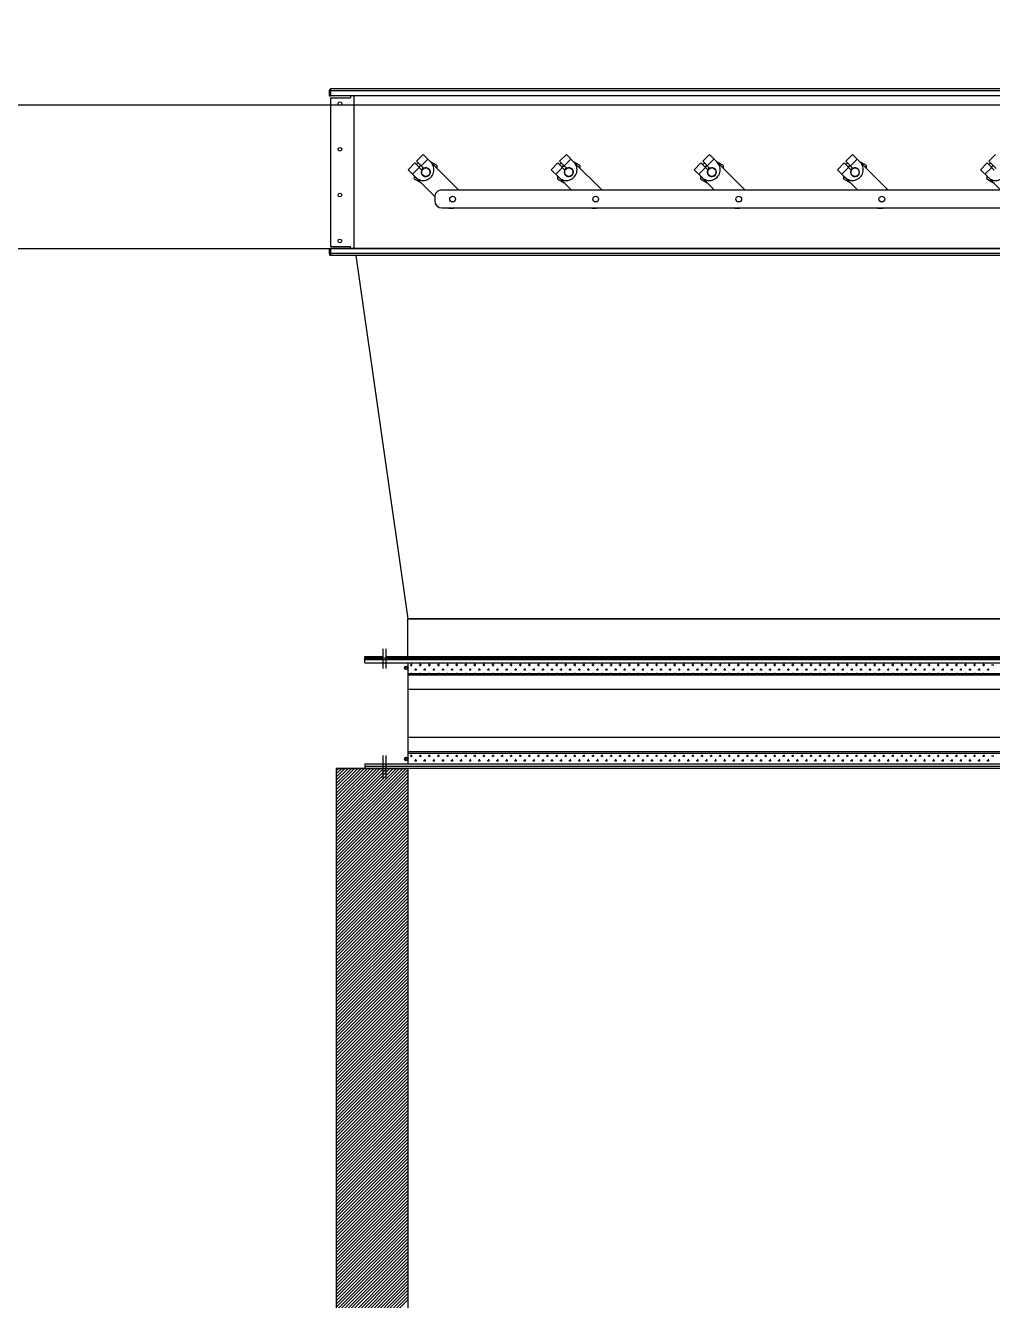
# Model space of a CAD drawing. Header units: millimetres. Extents: x -379292 to 1221486, y 92049 to 447512.
# Drawn here: x 125695 to 127046, y 212449 to 214230 of the extents above; entities that cross this region are included whole.
import ezdxf

# ---------------------------------------------------------------- set-up
doc = ezdxf.new("R2010")
doc.units = ezdxf.units.MM
doc.layers.add('05_WALL', color=3, linetype='Continuous')
doc.layers.add('_Systemair', color=3, linetype='Continuous', lineweight=30)
doc.layers.add('_Systemair Ventilation Equipments', color=7, linetype='Continuous', lineweight=30)

# ---------------------------------------------------------------- blocks, each defined once
blk = doc.blocks.new('GFL 1250')
at = {"layer": '_Systemair Ventilation Equipments', "color": 8}
for p, q in [((12063.17, 3614.68), (12063.17, 3745.78)), ((12063.42, 3614.68), (12063.42, 3745.78)), ((12057.92, 3617.73), (12057.92, 3742.73)), ((12063.22, 3617.73), (12057.92, 3617.73)), ((12063.42, 3614.68), (12063.17, 3614.68)), ((12063.17, 3611.73), (12063.17, 3614.23)), ((12063.42, 3614.23), (12063.17, 3614.23)), ((12063.42, 3611.73), (12063.42, 3614.23)), ((12063.42, 3611.73), (12063.17, 3611.73)), ((12063.42, 3611.73), (12063.17, 3611.73))]:
    blk.add_line(p, q, dxfattribs=at)
blk = doc.blocks.new('RSA 1250')
at = {"layer": '_Systemair Ventilation Equipments', "color": 8}
for p, q in [((12103.56, 3752.73), (12103.56, 3607.73)), ((12103.56, 3607.73), (12103.56, 3617.73)), ((12103.56, 3617.73), (12228.56, 3617.73)), ((12113.29, 3607.73), (12103.56, 3617.47)), ((12112.84, 3607.73), (12103.56, 3617.02)), ((12112.39, 3607.73), (12103.56, 3616.57)), ((12113.74, 3607.73), (12103.74, 3617.73)), ((12114.19, 3607.73), (12104.19, 3617.73)), ((12114.64, 3607.73), (12104.64, 3617.73)), ((12115.09, 3607.73), (12105.09, 3617.73)), ((12115.54, 3607.73), (12105.54, 3617.73)), ((12115.99, 3607.73), (12105.99, 3617.73)), ((12116.43, 3607.73), (12106.43, 3617.73)), ((12116.88, 3607.73), (12106.88, 3617.73)), ((12117.33, 3607.73), (12107.33, 3617.73)), ((12117.78, 3607.73), (12107.78, 3617.73)), ((12118.23, 3607.73), (12108.23, 3617.73)), ((12118.68, 3607.73), (12108.68, 3617.73)), ((12119.13, 3607.73), (12109.13, 3617.73)), ((12119.58, 3607.73), (12109.58, 3617.73)), ((12120.03, 3607.73), (12110.03, 3617.73)), ((12120.48, 3607.73), (12110.48, 3617.73)), ((12120.92, 3607.73), (12110.92, 3617.73)), ((12121.37, 3607.73), (12111.37, 3617.73)), ((12121.82, 3607.73), (12111.82, 3617.73)), ((12122.27, 3607.73), (12112.27, 3617.73)), ((12122.72, 3607.73), (12112.72, 3617.73)), ((12123.17, 3607.73), (12113.17, 3617.73)), ((12123.62, 3607.73), (12113.62, 3617.73)), ((12124.07, 3607.73), (12114.07, 3617.73)), ((12124.52, 3607.73), (12114.52, 3617.73)), ((12124.97, 3607.73), (12114.97, 3617.73)), ((12125.41, 3607.73), (12115.41, 3617.73)), ((12125.86, 3607.73), (12115.86, 3617.73)), ((12126.31, 3607.73), (12116.31, 3617.73)), ((12126.76, 3607.73), (12116.76, 3617.73)), ((12127.21, 3607.73), (12117.21, 3617.73)), ((12127.66, 3607.73), (12117.66, 3617.73)), ((12128.11, 3607.73), (12118.11, 3617.73)), ((12128.56, 3607.73), (12118.56, 3617.73)), ((12129.01, 3607.73), (12119.01, 3617.73)), ((12129.46, 3607.73), (12119.46, 3617.73)), ((12129.9, 3607.73), (12119.9, 3617.73)), ((12130.35, 3607.73), (12120.35, 3617.73)), ((12130.8, 3607.73), (12120.8, 3617.73)), ((12131.25, 3607.73), (12121.25, 3617.73)), ((12131.7, 3607.73), (12121.7, 3617.73)), ((12132.15, 3607.73), (12122.15, 3617.73)), ((12132.6, 3607.73), (12122.6, 3617.73)), ((12133.05, 3607.73), (12123.05, 3617.73)), ((12133.5, 3607.73), (12123.5, 3617.73)), ((12133.95, 3607.73), (12123.95, 3617.73)), ((12134.39, 3607.73), (12124.39, 3617.73)), ((12134.84, 3607.73), (12124.84, 3617.73)), ((12135.29, 3607.73), (12125.29, 3617.73)), ((12135.74, 3607.73), (12125.74, 3617.73)), ((12136.19, 3607.73), (12126.19, 3617.73)), ((12136.64, 3607.73), (12126.64, 3617.73)), ((12137.09, 3607.73), (12127.09, 3617.73)), ((12137.54, 3607.73), (12127.54, 3617.73)), ((12137.99, 3607.73), (12127.99, 3617.73)), ((12138.44, 3607.73), (12128.44, 3617.73)), ((12138.88, 3607.73), (12128.88, 3617.73)), ((12139.33, 3607.73), (12129.33, 3617.73)), ((12139.78, 3607.73), (12129.78, 3617.73)), ((12140.23, 3607.73), (12130.23, 3617.73)), ((12140.68, 3607.73), (12130.68, 3617.73)), ((12141.13, 3607.73), (12131.13, 3617.73)), ((12141.58, 3607.73), (12131.58, 3617.73)), ((12142.03, 3607.73), (12132.03, 3617.73)), ((12142.48, 3607.73), (12132.48, 3617.73)), ((12142.93, 3607.73), (12132.93, 3617.73)), ((12143.37, 3607.73), (12133.37, 3617.73)), ((12143.82, 3607.73), (12133.82, 3617.73)), ((12144.27, 3607.73), (12134.27, 3617.73)), ((12144.72, 3607.73), (12134.72, 3617.73)), ((12145.17, 3607.73), (12135.17, 3617.73)), ((12145.62, 3607.73), (12135.62, 3617.73)), ((12146.07, 3607.73), (12136.07, 3617.73)), ((12146.52, 3607.73), (12136.52, 3617.73)), ((12146.97, 3607.73), (12136.97, 3617.73)), ((12147.42, 3607.73), (12137.42, 3617.73)), ((12147.87, 3607.73), (12137.87, 3617.73)), ((12148.31, 3607.73), (12138.31, 3617.73)), ((12148.76, 3607.73), (12138.76, 3617.73)), ((12149.21, 3607.73), (12139.21, 3617.73)), ((12149.66, 3607.73), (12139.66, 3617.73)), ((12150.11, 3607.73), (12140.11, 3617.73)), ((12150.56, 3607.73), (12140.56, 3617.73)), ((12151.01, 3607.73), (12141.01, 3617.73)), ((12151.46, 3607.73), (12141.46, 3617.73)), ((12151.91, 3607.73), (12141.91, 3617.73)), ((12152.36, 3607.73), (12142.36, 3617.73)), ((12152.8, 3607.73), (12142.8, 3617.73)), ((12153.25, 3607.73), (12143.25, 3617.73)), ((12153.7, 3607.73), (12143.7, 3617.73)), ((12154.15, 3607.73), (12144.15, 3617.73)), ((12154.6, 3607.73), (12144.6, 3617.73)), ((12155.05, 3607.73), (12145.05, 3617.73)), ((12155.5, 3607.73), (12145.5, 3617.73)), ((12155.95, 3607.73), (12145.95, 3617.73)), ((12156.4, 3607.73), (12146.4, 3617.73)), ((12156.85, 3607.73), (12146.85, 3617.73)), ((12157.29, 3607.73), (12147.29, 3617.73)), ((12157.74, 3607.73), (12147.74, 3617.73)), ((12158.19, 3607.73), (12148.19, 3617.73)), ((12158.64, 3607.73), (12148.64, 3617.73)), ((12159.09, 3607.73), (12149.09, 3617.73)), ((12159.54, 3607.73), (12149.54, 3617.73)), ((12159.99, 3607.73), (12149.99, 3617.73)), ((12160.44, 3607.73), (12150.44, 3617.73)), ((12160.89, 3607.73), (12150.89, 3617.73)), ((12161.34, 3607.73), (12151.34, 3617.73)), ((12161.78, 3607.73), (12151.78, 3617.73)), ((12162.23, 3607.73), (12152.23, 3617.73)), ((12162.68, 3607.73), (12152.68, 3617.73)), ((12163.13, 3607.73), (12153.13, 3617.73)), ((12163.58, 3607.73), (12153.58, 3617.73)), ((12164.03, 3607.73), (12154.03, 3617.73)), ((12164.48, 3607.73), (12154.48, 3617.73)), ((12164.93, 3607.73), (12154.93, 3617.73)), ((12165.38, 3607.73), (12155.38, 3617.73)), ((12165.83, 3607.73), (12155.83, 3617.73)), ((12166.27, 3607.73), (12156.27, 3617.73)), ((12166.72, 3607.73), (12156.72, 3617.73)), ((12167.17, 3607.73), (12157.17, 3617.73)), ((12167.62, 3607.73), (12157.62, 3617.73)), ((12168.07, 3607.73), (12158.07, 3617.73)), ((12168.52, 3607.73), (12158.52, 3617.73)), ((12168.97, 3607.73), (12158.97, 3617.73)), ((12169.42, 3607.73), (12159.42, 3617.73)), ((12169.87, 3607.73), (12159.87, 3617.73)), ((12170.32, 3607.73), (12160.32, 3617.73)), ((12170.76, 3607.73), (12160.76, 3617.73)), ((12171.21, 3607.73), (12161.21, 3617.73)), ((12171.66, 3607.73), (12161.66, 3617.73)), ((12172.11, 3607.73), (12162.11, 3617.73)), ((12172.56, 3607.73), (12162.56, 3617.73)), ((12173.01, 3607.73), (12163.01, 3617.73)), ((12173.46, 3607.73), (12163.46, 3617.73)), ((12173.91, 3607.73), (12163.91, 3617.73)), ((12174.36, 3607.73), (12164.36, 3617.73)), ((12174.81, 3607.73), (12164.81, 3617.73)), ((12175.25, 3607.73), (12165.25, 3617.73)), ((12175.7, 3607.73), (12165.7, 3617.73)), ((12176.15, 3607.73), (12166.15, 3617.73)), ((12176.6, 3607.73), (12166.6, 3617.73)), ((12177.05, 3607.73), (12167.05, 3617.73)), ((12177.5, 3607.73), (12167.5, 3617.73)), ((12177.95, 3607.73), (12167.95, 3617.73)), ((12178.4, 3607.73), (12168.4, 3617.73)), ((12178.85, 3607.73), (12168.85, 3617.73)), ((12179.3, 3607.73), (12169.3, 3617.73)), ((12179.74, 3607.73), (12169.74, 3617.73)), ((12180.19, 3607.73), (12170.19, 3617.73)), ((12180.64, 3607.73), (12170.64, 3617.73)), ((12181.09, 3607.73), (12171.09, 3617.73)), ((12181.54, 3607.73), (12171.54, 3617.73)), ((12181.99, 3607.73), (12171.99, 3617.73)), ((12182.44, 3607.73), (12172.44, 3617.73)), ((12182.89, 3607.73), (12172.89, 3617.73)), ((12183.34, 3607.73), (12173.34, 3617.73)), ((12183.79, 3607.73), (12173.79, 3617.73)), ((12184.24, 3607.73), (12174.24, 3617.73)), ((12184.68, 3607.73), (12174.68, 3617.73)), ((12185.13, 3607.73), (12175.13, 3617.73)), ((12185.58, 3607.73), (12175.58, 3617.73)), ((12186.03, 3607.73), (12176.03, 3617.73)), ((12186.48, 3607.73), (12176.48, 3617.73)), ((12186.93, 3607.73), (12176.93, 3617.73)), ((12187.38, 3607.73), (12177.38, 3617.73)), ((12187.83, 3607.73), (12177.83, 3617.73)), ((12111.94, 3607.73), (12103.56, 3616.12)), ((12111.5, 3607.73), (12103.56, 3615.67)), ((12111.05, 3607.73), (12103.56, 3615.22)), ((12110.6, 3607.73), (12103.56, 3614.77)), ((12110.15, 3607.73), (12103.56, 3614.32)), ((12109.7, 3607.73), (12103.56, 3613.87)), ((12109.25, 3607.73), (12103.56, 3613.42)), ((12108.8, 3607.73), (12103.56, 3612.98)), ((12108.35, 3607.73), (12103.56, 3612.53)), ((12107.9, 3607.73), (12103.56, 3612.08)), ((12107.45, 3607.73), (12103.56, 3611.63)), ((12107, 3607.73), (12103.56, 3611.18)), ((12106.56, 3607.73), (12103.56, 3610.73)), ((12106.11, 3607.73), (12103.56, 3610.28)), ((12105.66, 3607.73), (12103.56, 3609.83)), ((12105.21, 3607.73), (12103.56, 3609.38)), ((12104.76, 3607.73), (12103.56, 3608.93)), ((12104.31, 3607.73), (12103.56, 3608.49)), ((12103.86, 3607.73), (12103.56, 3608.04)), ((12103.56, 3607.73), (12228.56, 3607.73))]:
    blk.add_line(p, q, dxfattribs=at)
blk = doc.blocks.new('EVH 1250')
at = {"layer": '_Systemair Ventilation Equipments', "color": 8}
for p, q in [((12307.23, 3748.71), (12307.23, 3611.71)), ((12307.48, 3748.71), (12307.48, 3611.71)), ((12307.88, 3611.71), (12307.88, 3748.71)), ((12321.98, 3611.71), (12321.98, 3748.71)), ((12322.38, 3748.71), (12322.38, 3611.71)), ((12322.63, 3748.71), (12322.63, 3611.71)), ((12309.35, 3617.75), (12309.35, 3742.75)), ((12309.55, 3617.75), (12309.55, 3742.75)), ((12311.55, 3617.75), (12311.55, 3742.75)), ((12318.28, 3617.75), (12318.28, 3742.75)), ((12320.28, 3617.75), (12320.28, 3742.75)), ((12320.48, 3617.75), (12320.48, 3742.75)), ((12308.01, 3698.2), (12308.33, 3698.2)), ((12308.17, 3699.31), (12308.17, 3699.63)), ((12308.17, 3698.04), (12308.17, 3698.36)), ((12308.65, 3698.83), (12308.96, 3698.83)), ((12308.81, 3698.67), (12308.81, 3698.99)), ((12309.28, 3698.2), (12309.31, 3698.2)), ((12320.71, 3698.2), (12321.03, 3698.2)), ((12320.87, 3699.31), (12320.87, 3699.63)), ((12320.87, 3698.04), (12320.87, 3698.36)), ((12321.35, 3698.83), (12321.66, 3698.83)), ((12321.51, 3698.67), (12321.51, 3698.99)), ((12321.98, 3698.2), (12321.99, 3698.2)), ((12308.01, 3696.93), (12308.33, 3696.93)), ((12308.17, 3696.77), (12308.17, 3697.09)), ((12308.65, 3697.56), (12308.96, 3697.56)), ((12308.81, 3697.4), (12308.81, 3697.72)), ((12308.81, 3696.13), (12308.81, 3696.45)), ((12309.28, 3696.93), (12309.31, 3696.93)), ((12320.71, 3696.93), (12321.03, 3696.93)), ((12320.87, 3696.77), (12320.87, 3697.09)), ((12321.35, 3697.56), (12321.66, 3697.56)), ((12321.51, 3697.4), (12321.51, 3697.72)), ((12321.51, 3696.13), (12321.51, 3696.45)), ((12321.98, 3696.93), (12321.99, 3696.93)), ((12308.01, 3695.66), (12308.33, 3695.66)), ((12308.17, 3695.5), (12308.17, 3695.82)), ((12308.65, 3696.29), (12308.96, 3696.29)), ((12308.65, 3695.02), (12308.96, 3695.02)), ((12308.81, 3694.86), (12308.81, 3695.18)), ((12309.28, 3695.66), (12309.31, 3695.66)), ((12320.71, 3695.66), (12321.03, 3695.66)), ((12320.87, 3695.5), (12320.87, 3695.82)), ((12321.35, 3696.29), (12321.66, 3696.29)), ((12321.35, 3695.02), (12321.66, 3695.02)), ((12321.51, 3694.86), (12321.51, 3695.18)), ((12321.98, 3695.66), (12322, 3695.66)), ((12308.01, 3694.39), (12308.33, 3694.39)), ((12308.01, 3693.12), (12308.33, 3693.12)), ((12308.17, 3694.23), (12308.17, 3694.55)), ((12308.17, 3692.96), (12308.17, 3693.28)), ((12308.65, 3693.75), (12308.96, 3693.75)), ((12308.81, 3693.59), (12308.81, 3693.91)), ((12309.28, 3694.39), (12309.31, 3694.39)), ((12309.28, 3693.12), (12309.31, 3693.12)), ((12320.71, 3694.39), (12321.03, 3694.39)), ((12320.71, 3693.12), (12321.03, 3693.12)), ((12320.87, 3694.23), (12320.87, 3694.55)), ((12320.87, 3692.96), (12320.87, 3693.28)), ((12321.35, 3693.75), (12321.66, 3693.75)), ((12321.51, 3693.59), (12321.51, 3693.91)), ((12321.98, 3694.39), (12322, 3694.39)), ((12321.98, 3693.12), (12322, 3693.12)), ((12308.01, 3691.85), (12308.33, 3691.85)), ((12308.17, 3691.69), (12308.17, 3692.01)), ((12308.65, 3692.48), (12308.96, 3692.48)), ((12308.65, 3691.21), (12308.96, 3691.21)), ((12308.81, 3692.32), (12308.81, 3692.64)), ((12308.81, 3691.05), (12308.81, 3691.37)), ((12309.28, 3691.85), (12309.31, 3691.85)), ((12320.71, 3691.85), (12321.03, 3691.85)), ((12320.87, 3691.69), (12320.87, 3692.01)), ((12321.35, 3692.48), (12321.66, 3692.48)), ((12321.35, 3691.21), (12321.66, 3691.21)), ((12321.51, 3692.32), (12321.51, 3692.64)), ((12321.51, 3691.05), (12321.51, 3691.37)), ((12321.98, 3691.85), (12322, 3691.85)), ((12308.01, 3690.58), (12308.33, 3690.58)), ((12308.01, 3689.31), (12308.33, 3689.31)), ((12308.17, 3690.42), (12308.17, 3690.74)), ((12308.17, 3689.15), (12308.17, 3689.47)), ((12308.65, 3689.94), (12308.96, 3689.94)), ((12308.81, 3689.78), (12308.81, 3690.1)), ((12309.28, 3690.58), (12309.31, 3690.58)), ((12309.28, 3689.31), (12309.31, 3689.31)), ((12320.71, 3690.58), (12321.03, 3690.58)), ((12320.71, 3689.31), (12321.03, 3689.31)), ((12320.87, 3690.42), (12320.87, 3690.74)), ((12320.87, 3689.15), (12320.87, 3689.47)), ((12321.35, 3689.94), (12321.66, 3689.94)), ((12321.51, 3689.78), (12321.51, 3690.1)), ((12321.98, 3690.58), (12322, 3690.58)), ((12321.98, 3689.31), (12322, 3689.31)), ((12308.01, 3688.04), (12308.33, 3688.04)), ((12308.17, 3687.88), (12308.17, 3688.2)), ((12308.65, 3688.67), (12308.96, 3688.67)), ((12308.81, 3688.51), (12308.81, 3688.83)), ((12308.81, 3687.24), (12308.81, 3687.56)), ((12309.28, 3688.04), (12309.31, 3688.04)), ((12320.71, 3688.04), (12321.03, 3688.04)), ((12320.87, 3687.88), (12320.87, 3688.2)), ((12321.35, 3688.67), (12321.66, 3688.67)), ((12321.51, 3688.51), (12321.51, 3688.83)), ((12321.51, 3687.24), (12321.51, 3687.56)), ((12321.98, 3688.04), (12322, 3688.04)), ((12308.01, 3686.77), (12308.33, 3686.77)), ((12308.17, 3686.61), (12308.17, 3686.93)), ((12308.17, 3685.34), (12308.17, 3685.66)), ((12308.65, 3687.4), (12308.96, 3687.4)), ((12308.65, 3686.13), (12308.96, 3686.13)), ((12308.81, 3685.97), (12308.81, 3686.29)), ((12309.28, 3686.77), (12309.31, 3686.77)), ((12320.71, 3686.77), (12321.03, 3686.77)), ((12320.87, 3686.61), (12320.87, 3686.93)), ((12320.87, 3685.34), (12320.87, 3685.66)), ((12321.35, 3687.4), (12321.66, 3687.4)), ((12321.35, 3686.13), (12321.66, 3686.13)), ((12321.51, 3685.97), (12321.51, 3686.29)), ((12321.98, 3686.77), (12322, 3686.77)), ((12308.01, 3685.5), (12308.33, 3685.5)), ((12308.01, 3684.23), (12308.33, 3684.23)), ((12308.17, 3684.07), (12308.17, 3684.39)), ((12308.65, 3684.86), (12308.96, 3684.86)), ((12308.81, 3684.7), (12308.81, 3685.02)), ((12309.28, 3685.5), (12309.3, 3685.5)), ((12309.28, 3684.23), (12309.3, 3684.23)), ((12320.71, 3685.5), (12321.03, 3685.5)), ((12320.71, 3684.23), (12321.03, 3684.23)), ((12320.87, 3684.07), (12320.87, 3684.39)), ((12321.35, 3684.86), (12321.66, 3684.86)), ((12321.51, 3684.7), (12321.51, 3685.02)), ((12321.98, 3685.5), (12322, 3685.5)), ((12321.98, 3684.23), (12322, 3684.23)), ((12308.01, 3682.96), (12308.33, 3682.96)), ((12308.17, 3682.8), (12308.17, 3683.12)), ((12308.65, 3683.59), (12308.96, 3683.59)), ((12308.65, 3682.32), (12308.96, 3682.32)), ((12308.81, 3683.43), (12308.81, 3683.75)), ((12308.81, 3682.16), (12308.81, 3682.48)), ((12309.28, 3682.96), (12309.3, 3682.96)), ((12320.71, 3682.96), (12321.03, 3682.96)), ((12320.87, 3682.8), (12320.87, 3683.12)), ((12321.35, 3683.59), (12321.66, 3683.59)), ((12321.35, 3682.32), (12321.66, 3682.32)), ((12321.51, 3683.43), (12321.51, 3683.75)), ((12321.51, 3682.16), (12321.51, 3682.48)), ((12321.98, 3682.96), (12322, 3682.96)), ((12308.01, 3681.69), (12308.33, 3681.69)), ((12308.01, 3680.42), (12308.33, 3680.42)), ((12308.17, 3681.53), (12308.17, 3681.85)), ((12308.17, 3680.26), (12308.17, 3680.58)), ((12308.65, 3681.05), (12308.96, 3681.05)), ((12308.81, 3680.89), (12308.81, 3681.21)), ((12309.28, 3681.69), (12309.3, 3681.69)), ((12309.28, 3680.42), (12309.3, 3680.42)), ((12320.71, 3681.69), (12321.03, 3681.69)), ((12320.71, 3680.42), (12321.03, 3680.42)), ((12320.87, 3681.53), (12320.87, 3681.85)), ((12320.87, 3680.26), (12320.87, 3680.58)), ((12321.35, 3681.05), (12321.66, 3681.05)), ((12321.51, 3680.89), (12321.51, 3681.21)), ((12321.98, 3681.69), (12322, 3681.69)), ((12321.98, 3680.42), (12322, 3680.42)), ((12308.01, 3679.15), (12308.33, 3679.15)), ((12308.17, 3678.99), (12308.17, 3679.31)), ((12308.65, 3679.78), (12308.96, 3679.78)), ((12308.81, 3679.62), (12308.81, 3679.94)), ((12308.81, 3678.35), (12308.81, 3678.67)), ((12309.28, 3679.15), (12309.3, 3679.15)), ((12320.71, 3679.15), (12321.03, 3679.15)), ((12320.87, 3678.99), (12320.87, 3679.31)), ((12321.35, 3679.78), (12321.66, 3679.78)), ((12321.51, 3679.62), (12321.51, 3679.94)), ((12321.51, 3678.35), (12321.51, 3678.67)), ((12321.98, 3679.15), (12322, 3679.15)), ((12308.01, 3677.88), (12308.33, 3677.88)), ((12308.17, 3677.72), (12308.17, 3678.04)), ((12308.17, 3676.45), (12308.17, 3676.77)), ((12308.65, 3678.51), (12308.96, 3678.51)), ((12308.65, 3677.24), (12308.96, 3677.24)), ((12308.81, 3677.08), (12308.81, 3677.4)), ((12309.28, 3677.88), (12309.3, 3677.88)), ((12320.71, 3677.88), (12321.03, 3677.88)), ((12320.87, 3677.72), (12320.87, 3678.04)), ((12320.87, 3676.45), (12320.87, 3676.77)), ((12321.35, 3678.51), (12321.66, 3678.51)), ((12321.35, 3677.24), (12321.66, 3677.24)), ((12321.51, 3677.08), (12321.51, 3677.4)), ((12321.98, 3677.88), (12322, 3677.88)), ((12308.01, 3676.61), (12308.33, 3676.61)), ((12308.01, 3675.34), (12308.33, 3675.34)), ((12308.17, 3675.18), (12308.17, 3675.5)), ((12308.65, 3675.97), (12308.96, 3675.97)), ((12308.81, 3675.81), (12308.81, 3676.13)), ((12309.28, 3676.61), (12309.3, 3676.61)), ((12309.28, 3675.34), (12309.3, 3675.34)), ((12320.71, 3676.61), (12321.03, 3676.61)), ((12320.71, 3675.34), (12321.03, 3675.34)), ((12320.87, 3675.18), (12320.87, 3675.5)), ((12321.35, 3675.97), (12321.66, 3675.97)), ((12321.51, 3675.81), (12321.51, 3676.13)), ((12321.98, 3676.61), (12322, 3676.61)), ((12321.98, 3675.34), (12322, 3675.34)), ((12308.01, 3674.07), (12308.33, 3674.07)), ((12308.17, 3673.91), (12308.17, 3674.23)), ((12308.65, 3674.7), (12308.96, 3674.7)), ((12308.65, 3673.43), (12308.96, 3673.43)), ((12308.81, 3674.54), (12308.81, 3674.86)), ((12308.81, 3673.27), (12308.81, 3673.59)), ((12309.28, 3674.07), (12309.31, 3674.07)), ((12320.71, 3674.07), (12321.03, 3674.07)), ((12320.87, 3673.91), (12320.87, 3674.23)), ((12321.35, 3674.7), (12321.66, 3674.7)), ((12321.35, 3673.43), (12321.66, 3673.43)), ((12321.51, 3674.54), (12321.51, 3674.86)), ((12321.51, 3673.27), (12321.51, 3673.59)), ((12321.98, 3674.07), (12322, 3674.07)), ((12308.01, 3672.8), (12308.33, 3672.8)), ((12308.01, 3671.53), (12308.33, 3671.53)), ((12308.17, 3672.64), (12308.17, 3672.96)), ((12308.17, 3671.37), (12308.17, 3671.69)), ((12308.65, 3672.16), (12308.96, 3672.16)), ((12308.81, 3672), (12308.81, 3672.32)), ((12309.28, 3672.8), (12309.31, 3672.8)), ((12309.28, 3671.53), (12309.31, 3671.53)), ((12320.71, 3672.8), (12321.03, 3672.8)), ((12320.71, 3671.53), (12321.03, 3671.53)), ((12320.87, 3672.64), (12320.87, 3672.96)), ((12320.87, 3671.37), (12320.87, 3671.69)), ((12321.35, 3672.16), (12321.66, 3672.16)), ((12321.51, 3672), (12321.51, 3672.32)), ((12321.98, 3672.8), (12322, 3672.8)), ((12321.98, 3671.53), (12322, 3671.53)), ((12308.01, 3670.26), (12308.33, 3670.26)), ((12308.17, 3670.1), (12308.17, 3670.42)), ((12308.65, 3670.89), (12308.96, 3670.89)), ((12308.65, 3669.62), (12308.96, 3669.62)), ((12308.81, 3670.73), (12308.81, 3671.05)), ((12308.81, 3669.46), (12308.81, 3669.78)), ((12309.28, 3670.26), (12309.31, 3670.26)), ((12320.71, 3670.26), (12321.03, 3670.26)), ((12320.87, 3670.1), (12320.87, 3670.42)), ((12321.35, 3670.89), (12321.66, 3670.89)), ((12321.35, 3669.62), (12321.66, 3669.62)), ((12321.51, 3670.73), (12321.51, 3671.05)), ((12321.51, 3669.46), (12321.51, 3669.78)), ((12321.98, 3670.26), (12322, 3670.26)), ((12308.01, 3668.99), (12308.33, 3668.99)), ((12308.17, 3668.83), (12308.17, 3669.15)), ((12308.17, 3667.56), (12308.17, 3667.88)), ((12308.65, 3668.35), (12308.96, 3668.35)), ((12308.81, 3668.19), (12308.81, 3668.51)), ((12309.28, 3668.99), (12309.31, 3668.99)), ((12320.71, 3668.99), (12321.03, 3668.99)), ((12320.87, 3668.83), (12320.87, 3669.15)), ((12320.87, 3667.56), (12320.87, 3667.88)), ((12321.35, 3668.35), (12321.66, 3668.35)), ((12321.51, 3668.19), (12321.51, 3668.51)), ((12321.98, 3668.99), (12322, 3668.99)), ((12308.01, 3667.72), (12308.33, 3667.72)), ((12308.01, 3666.45), (12308.33, 3666.45)), ((12308.17, 3666.29), (12308.17, 3666.61)), ((12308.65, 3667.08), (12308.96, 3667.08)), ((12308.81, 3666.92), (12308.81, 3667.24)), ((12309.28, 3667.72), (12309.31, 3667.72)), ((12309.28, 3666.45), (12309.31, 3666.45)), ((12320.71, 3667.72), (12321.03, 3667.72)), ((12320.71, 3666.45), (12321.03, 3666.45)), ((12320.87, 3666.29), (12320.87, 3666.61)), ((12321.35, 3667.08), (12321.66, 3667.08)), ((12321.51, 3666.92), (12321.51, 3667.24)), ((12321.98, 3667.72), (12322, 3667.72)), ((12321.98, 3666.45), (12322, 3666.45)), ((12308.01, 3665.18), (12308.33, 3665.18)), ((12308.17, 3665.02), (12308.17, 3665.34)), ((12308.65, 3665.81), (12308.96, 3665.81)), ((12308.65, 3664.54), (12308.96, 3664.54)), ((12308.81, 3665.65), (12308.81, 3665.97)), ((12308.81, 3664.38), (12308.81, 3664.7)), ((12309.28, 3665.18), (12309.31, 3665.18)), ((12320.71, 3665.18), (12321.03, 3665.18)), ((12320.87, 3665.02), (12320.87, 3665.34)), ((12321.35, 3665.81), (12321.66, 3665.81)), ((12321.35, 3664.54), (12321.66, 3664.54)), ((12321.51, 3665.65), (12321.51, 3665.97)), ((12321.51, 3664.38), (12321.51, 3664.7)), ((12321.98, 3665.18), (12322, 3665.18)), ((12308.01, 3663.91), (12308.33, 3663.91)), ((12308.01, 3662.64), (12308.33, 3662.64)), ((12308.17, 3663.75), (12308.17, 3664.07)), ((12308.17, 3662.48), (12308.17, 3662.8)), ((12308.65, 3663.27), (12308.96, 3663.27)), ((12308.81, 3663.11), (12308.81, 3663.43)), ((12309.28, 3663.91), (12309.31, 3663.91)), ((12309.28, 3662.64), (12309.31, 3662.64)), ((12320.71, 3663.91), (12321.03, 3663.91)), ((12320.71, 3662.64), (12321.03, 3662.64)), ((12320.87, 3663.75), (12320.87, 3664.07)), ((12320.87, 3662.48), (12320.87, 3662.8)), ((12321.35, 3663.27), (12321.66, 3663.27)), ((12321.51, 3663.11), (12321.51, 3663.43)), ((12321.98, 3663.91), (12321.99, 3663.91)), ((12321.98, 3662.64), (12321.99, 3662.64)), ((12308.01, 3661.37), (12308.33, 3661.37)), ((12308.17, 3661.21), (12308.17, 3661.53)), ((12308.65, 3662), (12308.96, 3662)), ((12308.65, 3660.73), (12308.96, 3660.73)), ((12308.81, 3661.84), (12308.81, 3662.16)), ((12308.81, 3660.57), (12308.81, 3660.89)), ((12309.28, 3661.37), (12309.32, 3661.37)), ((12320.71, 3661.37), (12321.03, 3661.37)), ((12320.87, 3661.21), (12320.87, 3661.53)), ((12321.35, 3662), (12321.66, 3662)), ((12321.35, 3660.73), (12321.66, 3660.73)), ((12321.51, 3661.84), (12321.51, 3662.16)), ((12321.51, 3660.57), (12321.51, 3660.89)), ((12321.98, 3661.37), (12321.99, 3661.37)), ((12308.01, 3660.1), (12308.33, 3660.1)), ((12308.17, 3659.94), (12308.17, 3660.26)), ((12308.17, 3658.67), (12308.17, 3658.99)), ((12308.65, 3659.46), (12308.96, 3659.46)), ((12308.81, 3659.3), (12308.81, 3659.62)), ((12309.28, 3660.1), (12309.32, 3660.1)), ((12320.71, 3660.1), (12321.03, 3660.1)), ((12320.87, 3659.94), (12320.87, 3660.26)), ((12320.87, 3658.67), (12320.87, 3658.99)), ((12321.35, 3659.46), (12321.66, 3659.46)), ((12321.51, 3659.3), (12321.51, 3659.62)), ((12321.98, 3660.1), (12321.99, 3660.1)), ((12308.01, 3658.83), (12308.33, 3658.83)), ((12308.01, 3657.56), (12308.33, 3657.56)), ((12308.17, 3657.4), (12308.17, 3657.72)), ((12308.65, 3658.19), (12308.96, 3658.19)), ((12308.81, 3658.03), (12308.81, 3658.35)), ((12309.28, 3658.83), (12309.32, 3658.83)), ((12309.28, 3657.56), (12309.32, 3657.56)), ((12320.71, 3658.83), (12321.03, 3658.83)), ((12320.71, 3657.56), (12321.03, 3657.56)), ((12320.87, 3657.4), (12320.87, 3657.72)), ((12321.35, 3658.19), (12321.66, 3658.19)), ((12321.51, 3658.03), (12321.51, 3658.35)), ((12321.98, 3658.83), (12321.99, 3658.83)), ((12321.98, 3657.56), (12321.99, 3657.56)), ((12308.01, 3656.29), (12308.33, 3656.29)), ((12308.17, 3656.13), (12308.17, 3656.45)), ((12308.65, 3656.92), (12308.96, 3656.92)), ((12308.65, 3655.65), (12308.96, 3655.65)), ((12308.81, 3656.76), (12308.81, 3657.08)), ((12308.81, 3655.49), (12308.81, 3655.81)), ((12309.28, 3656.29), (12309.32, 3656.29)), ((12320.71, 3656.29), (12321.03, 3656.29)), ((12320.87, 3656.13), (12320.87, 3656.45)), ((12321.35, 3656.92), (12321.66, 3656.92)), ((12321.35, 3655.65), (12321.66, 3655.65)), ((12321.51, 3656.76), (12321.51, 3657.08)), ((12321.51, 3655.49), (12321.51, 3655.81)), ((12321.98, 3656.29), (12321.99, 3656.29)), ((12308.01, 3655.02), (12308.33, 3655.02)), ((12308.01, 3653.75), (12308.33, 3653.75)), ((12308.17, 3654.86), (12308.17, 3655.18)), ((12308.17, 3653.59), (12308.17, 3653.91)), ((12308.65, 3654.38), (12308.96, 3654.38)), ((12308.81, 3654.22), (12308.81, 3654.54)), ((12309.28, 3655.02), (12309.32, 3655.02)), ((12309.28, 3653.75), (12309.32, 3653.75)), ((12320.71, 3655.02), (12321.03, 3655.02)), ((12320.71, 3653.75), (12321.03, 3653.75)), ((12320.87, 3654.86), (12320.87, 3655.18)), ((12320.87, 3653.59), (12320.87, 3653.91)), ((12321.35, 3654.38), (12321.66, 3654.38)), ((12321.51, 3654.22), (12321.51, 3654.54)), ((12321.98, 3655.02), (12321.99, 3655.02)), ((12321.98, 3653.75), (12321.99, 3653.75)), ((12308.01, 3652.48), (12308.33, 3652.48)), ((12308.17, 3652.32), (12308.17, 3652.64)), ((12308.65, 3653.11), (12308.96, 3653.11)), ((12308.65, 3651.84), (12308.96, 3651.84)), ((12308.81, 3652.95), (12308.81, 3653.27)), ((12308.81, 3651.68), (12308.81, 3652)), ((12309.28, 3652.48), (12309.32, 3652.48)), ((12320.71, 3652.48), (12321.03, 3652.48)), ((12320.87, 3652.32), (12320.87, 3652.64)), ((12321.35, 3653.11), (12321.66, 3653.11)), ((12321.35, 3651.84), (12321.66, 3651.84)), ((12321.51, 3652.95), (12321.51, 3653.27)), ((12321.51, 3651.68), (12321.51, 3652)), ((12321.98, 3652.48), (12321.99, 3652.48)), ((12308.01, 3651.21), (12308.33, 3651.21)), ((12308.17, 3651.05), (12308.17, 3651.37)), ((12308.17, 3649.78), (12308.17, 3650.1)), ((12308.65, 3650.57), (12308.96, 3650.57)), ((12308.81, 3650.41), (12308.81, 3650.73)), ((12309.28, 3651.21), (12309.32, 3651.21)), ((12320.71, 3651.21), (12321.03, 3651.21)), ((12320.87, 3651.05), (12320.87, 3651.37)), ((12320.87, 3649.78), (12320.87, 3650.1)), ((12321.35, 3650.57), (12321.66, 3650.57)), ((12321.51, 3650.41), (12321.51, 3650.73)), ((12321.98, 3651.21), (12321.99, 3651.21)), ((12308.01, 3649.94), (12308.33, 3649.94)), ((12308.01, 3648.67), (12308.33, 3648.67)), ((12308.17, 3648.51), (12308.17, 3648.83)), ((12308.65, 3649.3), (12308.96, 3649.3)), ((12308.81, 3649.14), (12308.81, 3649.46)), ((12309.28, 3649.94), (12309.32, 3649.94)), ((12309.28, 3648.67), (12309.33, 3648.67)), ((12320.71, 3649.94), (12321.03, 3649.94)), ((12320.71, 3648.67), (12321.03, 3648.67)), ((12320.87, 3648.51), (12320.87, 3648.83)), ((12321.35, 3649.3), (12321.66, 3649.3)), ((12321.51, 3649.14), (12321.51, 3649.46)), ((12321.98, 3649.94), (12321.99, 3649.94)), ((12321.98, 3648.67), (12321.99, 3648.67)), ((12308.01, 3647.4), (12308.33, 3647.4)), ((12308.17, 3647.24), (12308.17, 3647.56)), ((12308.65, 3648.03), (12308.96, 3648.03)), ((12308.65, 3646.76), (12308.96, 3646.76)), ((12308.81, 3647.87), (12308.81, 3648.19)), ((12308.81, 3646.6), (12308.81, 3646.92)), ((12309.28, 3647.4), (12309.33, 3647.4)), ((12320.71, 3647.4), (12321.03, 3647.4)), ((12320.87, 3647.24), (12320.87, 3647.56)), ((12321.35, 3648.03), (12321.66, 3648.03)), ((12321.35, 3646.76), (12321.66, 3646.76)), ((12321.51, 3647.87), (12321.51, 3648.19)), ((12321.51, 3646.6), (12321.51, 3646.92)), ((12321.98, 3647.4), (12321.99, 3647.4)), ((12308.01, 3646.13), (12308.33, 3646.13)), ((12308.01, 3644.86), (12308.33, 3644.86)), ((12308.17, 3645.97), (12308.17, 3646.29)), ((12308.17, 3644.7), (12308.17, 3645.02)), ((12308.65, 3645.49), (12308.96, 3645.49)), ((12308.81, 3645.33), (12308.81, 3645.65)), ((12309.28, 3646.13), (12309.33, 3646.13)), ((12309.28, 3644.86), (12309.33, 3644.86)), ((12320.71, 3646.13), (12321.03, 3646.13)), ((12320.71, 3644.86), (12321.03, 3644.86)), ((12320.87, 3645.97), (12320.87, 3646.29)), ((12320.87, 3644.7), (12320.87, 3645.02)), ((12321.35, 3645.49), (12321.66, 3645.49)), ((12321.51, 3645.33), (12321.51, 3645.65)), ((12321.98, 3646.13), (12321.99, 3646.13)), ((12321.98, 3644.86), (12321.99, 3644.86)), ((12308.01, 3643.59), (12308.33, 3643.59)), ((12308.17, 3643.43), (12308.17, 3643.75)), ((12308.65, 3644.22), (12308.96, 3644.22)), ((12308.65, 3642.95), (12308.96, 3642.95)), ((12308.81, 3644.06), (12308.81, 3644.38)), ((12308.81, 3642.79), (12308.81, 3643.11)), ((12309.28, 3643.59), (12309.33, 3643.59)), ((12320.71, 3643.59), (12321.03, 3643.59)), ((12320.87, 3643.43), (12320.87, 3643.75)), ((12321.35, 3644.22), (12321.66, 3644.22)), ((12321.35, 3642.95), (12321.66, 3642.95)), ((12321.51, 3644.06), (12321.51, 3644.38)), ((12321.51, 3642.79), (12321.51, 3643.11)), ((12321.98, 3643.59), (12321.99, 3643.59)), ((12308.01, 3642.32), (12308.33, 3642.32)), ((12308.17, 3642.16), (12308.17, 3642.48)), ((12308.17, 3640.89), (12308.17, 3641.21)), ((12308.65, 3641.68), (12308.96, 3641.68)), ((12308.81, 3641.52), (12308.81, 3641.84)), ((12309.28, 3642.32), (12309.33, 3642.32)), ((12320.71, 3642.32), (12321.03, 3642.32)), ((12320.87, 3642.16), (12320.87, 3642.48)), ((12320.87, 3640.89), (12320.87, 3641.21)), ((12321.35, 3641.68), (12321.66, 3641.68)), ((12321.51, 3641.52), (12321.51, 3641.84)), ((12321.98, 3642.32), (12321.99, 3642.32)), ((12308.01, 3641.05), (12308.33, 3641.05)), ((12308.01, 3639.78), (12308.33, 3639.78)), ((12308.17, 3639.62), (12308.17, 3639.94)), ((12308.65, 3640.41), (12308.96, 3640.41)), ((12308.81, 3640.25), (12308.81, 3640.57)), ((12309.28, 3641.05), (12309.33, 3641.05)), ((12309.28, 3639.78), (12309.33, 3639.78)), ((12320.71, 3641.05), (12321.03, 3641.05)), ((12320.71, 3639.78), (12321.03, 3639.78)), ((12320.87, 3639.62), (12320.87, 3639.94)), ((12321.35, 3640.41), (12321.66, 3640.41)), ((12321.51, 3640.25), (12321.51, 3640.57)), ((12321.98, 3641.05), (12321.99, 3641.05)), ((12321.98, 3639.78), (12321.99, 3639.78)), ((12308.01, 3638.51), (12308.33, 3638.51)), ((12308.17, 3638.35), (12308.17, 3638.67)), ((12308.65, 3639.14), (12308.96, 3639.14)), ((12308.65, 3637.87), (12308.96, 3637.87)), ((12308.81, 3638.98), (12308.81, 3639.3)), ((12308.81, 3637.71), (12308.81, 3638.03)), ((12309.28, 3638.51), (12309.33, 3638.51)), ((12320.71, 3638.51), (12321.03, 3638.51)), ((12320.87, 3638.35), (12320.87, 3638.67)), ((12321.35, 3639.14), (12321.66, 3639.14)), ((12321.35, 3637.87), (12321.66, 3637.87)), ((12321.51, 3638.98), (12321.51, 3639.3)), ((12321.51, 3637.71), (12321.51, 3638.03)), ((12321.98, 3638.51), (12321.99, 3638.51)), ((12308.01, 3637.24), (12308.33, 3637.24)), ((12308.01, 3635.97), (12308.33, 3635.97)), ((12308.17, 3637.08), (12308.17, 3637.4)), ((12308.17, 3635.81), (12308.17, 3636.13)), ((12308.65, 3636.6), (12308.96, 3636.6)), ((12308.81, 3636.44), (12308.81, 3636.76)), ((12309.28, 3637.24), (12309.33, 3637.24)), ((12309.28, 3635.97), (12309.34, 3635.97)), ((12320.71, 3637.24), (12321.03, 3637.24)), ((12320.71, 3635.97), (12321.03, 3635.97)), ((12320.87, 3637.08), (12320.87, 3637.4)), ((12320.87, 3635.81), (12320.87, 3636.13)), ((12321.35, 3636.6), (12321.66, 3636.6)), ((12321.51, 3636.44), (12321.51, 3636.76)), ((12321.98, 3637.24), (12321.99, 3637.24)), ((12321.98, 3635.97), (12321.99, 3635.97)), ((12308.01, 3634.7), (12308.33, 3634.7)), ((12308.17, 3634.54), (12308.17, 3634.86)), ((12308.65, 3635.33), (12308.96, 3635.33)), ((12308.65, 3634.06), (12308.96, 3634.06)), ((12308.81, 3635.17), (12308.81, 3635.49)), ((12308.81, 3633.9), (12308.81, 3634.22)), ((12309.28, 3634.7), (12309.34, 3634.7)), ((12320.71, 3634.7), (12321.03, 3634.7)), ((12320.87, 3634.54), (12320.87, 3634.86)), ((12321.35, 3635.33), (12321.66, 3635.33)), ((12321.35, 3634.06), (12321.66, 3634.06)), ((12321.51, 3635.17), (12321.51, 3635.49)), ((12321.51, 3633.9), (12321.51, 3634.22)), ((12321.98, 3634.7), (12321.98, 3634.7)), ((12308.01, 3633.43), (12308.33, 3633.43)), ((12308.17, 3633.27), (12308.17, 3633.59)), ((12308.17, 3632), (12308.17, 3632.32)), ((12308.65, 3632.79), (12308.96, 3632.79)), ((12308.81, 3632.63), (12308.81, 3632.95)), ((12309.28, 3633.43), (12309.34, 3633.43)), ((12320.71, 3633.43), (12321.03, 3633.43)), ((12320.87, 3633.27), (12320.87, 3633.59)), ((12320.87, 3632), (12320.87, 3632.32)), ((12321.35, 3632.79), (12321.66, 3632.79)), ((12321.51, 3632.63), (12321.51, 3632.95)), ((12321.98, 3633.43), (12321.98, 3633.43)), ((12308.01, 3632.16), (12308.33, 3632.16)), ((12308.01, 3630.89), (12308.33, 3630.89)), ((12308.17, 3630.73), (12308.17, 3631.05)), ((12308.65, 3631.52), (12308.96, 3631.52)), ((12308.81, 3631.36), (12308.81, 3631.68)), ((12309.28, 3632.16), (12309.34, 3632.16)), ((12309.28, 3630.89), (12309.34, 3630.89)), ((12320.71, 3632.16), (12321.03, 3632.16)), ((12320.71, 3630.89), (12321.03, 3630.89)), ((12320.87, 3630.73), (12320.87, 3631.05)), ((12321.35, 3631.52), (12321.66, 3631.52)), ((12321.51, 3631.36), (12321.51, 3631.68)), ((12321.98, 3632.16), (12321.98, 3632.16)), ((12321.98, 3630.89), (12321.98, 3630.89)), ((12308.01, 3629.62), (12308.33, 3629.62)), ((12308.17, 3629.46), (12308.17, 3629.78)), ((12308.65, 3630.25), (12308.96, 3630.25)), ((12308.65, 3628.98), (12308.96, 3628.98)), ((12308.81, 3630.09), (12308.81, 3630.41)), ((12308.81, 3628.82), (12308.81, 3629.14)), ((12309.28, 3629.62), (12309.34, 3629.62)), ((12320.71, 3629.62), (12321.03, 3629.62)), ((12320.87, 3629.46), (12320.87, 3629.78)), ((12321.35, 3630.25), (12321.66, 3630.25)), ((12321.35, 3628.98), (12321.66, 3628.98)), ((12321.51, 3630.09), (12321.51, 3630.41)), ((12321.51, 3628.82), (12321.51, 3629.14)), ((12321.98, 3629.62), (12321.98, 3629.62)), ((12308.01, 3628.35), (12308.33, 3628.35)), ((12308.01, 3627.08), (12308.33, 3627.08)), ((12308.17, 3628.19), (12308.17, 3628.51)), ((12308.17, 3626.92), (12308.17, 3627.24)), ((12308.65, 3627.71), (12308.96, 3627.71)), ((12308.81, 3627.55), (12308.81, 3627.87)), ((12309.28, 3628.35), (12309.34, 3628.35)), ((12309.28, 3627.08), (12309.34, 3627.08)), ((12320.71, 3628.35), (12321.03, 3628.35)), ((12320.71, 3627.08), (12321.03, 3627.08)), ((12320.87, 3628.19), (12320.87, 3628.51)), ((12320.87, 3626.92), (12320.87, 3627.24)), ((12321.35, 3627.71), (12321.66, 3627.71)), ((12321.51, 3627.55), (12321.51, 3627.87)), ((12321.98, 3628.35), (12321.98, 3628.35)), ((12308.01, 3625.81), (12308.33, 3625.81)), ((12308.17, 3625.65), (12308.17, 3625.97)), ((12308.65, 3626.44), (12308.96, 3626.44)), ((12308.65, 3625.17), (12308.96, 3625.17)), ((12308.81, 3626.28), (12308.81, 3626.6)), ((12308.81, 3625.01), (12308.81, 3625.33)), ((12309.28, 3625.81), (12309.34, 3625.81)), ((12320.71, 3625.81), (12321.03, 3625.81)), ((12320.87, 3625.65), (12320.87, 3625.97)), ((12321.35, 3626.44), (12321.66, 3626.44)), ((12321.35, 3625.17), (12321.66, 3625.17)), ((12321.51, 3626.28), (12321.51, 3626.6)), ((12321.51, 3625.01), (12321.51, 3625.33)), ((12308.01, 3624.54), (12308.33, 3624.54)), ((12308.17, 3624.38), (12308.17, 3624.7)), ((12308.17, 3623.11), (12308.17, 3623.43)), ((12308.65, 3623.9), (12308.96, 3623.9)), ((12308.81, 3623.74), (12308.81, 3624.06)), ((12309.28, 3624.54), (12309.35, 3624.54)), ((12320.71, 3624.54), (12321.03, 3624.54)), ((12320.87, 3624.38), (12320.87, 3624.7)), ((12320.87, 3623.11), (12320.87, 3623.43)), ((12321.35, 3623.9), (12321.66, 3623.9)), ((12321.51, 3623.74), (12321.51, 3624.06)), ((12308.01, 3623.27), (12308.33, 3623.27)), ((12308.01, 3622), (12308.33, 3622)), ((12308.17, 3621.84), (12308.17, 3622.16)), ((12308.65, 3622.63), (12308.96, 3622.63)), ((12308.81, 3622.47), (12308.81, 3622.79)), ((12308.81, 3621.2), (12308.81, 3621.52)), ((12309.28, 3623.27), (12309.35, 3623.27)), ((12309.28, 3622), (12309.35, 3622)), ((12320.71, 3623.27), (12321.03, 3623.27)), ((12320.71, 3622), (12321.03, 3622)), ((12320.87, 3621.84), (12320.87, 3622.16)), ((12321.35, 3622.63), (12321.66, 3622.63)), ((12321.51, 3622.47), (12321.51, 3622.79)), ((12321.51, 3621.2), (12321.51, 3621.52)), ((12308.01, 3620.73), (12308.33, 3620.73)), ((12308.17, 3620.57), (12308.17, 3620.89)), ((12308.65, 3621.36), (12308.96, 3621.36)), ((12308.65, 3620.09), (12308.96, 3620.09)), ((12308.81, 3619.93), (12308.81, 3620.25)), ((12309.28, 3620.73), (12309.35, 3620.73)), ((12320.71, 3620.73), (12321.03, 3620.73)), ((12320.87, 3620.57), (12320.87, 3620.89)), ((12321.35, 3621.36), (12321.66, 3621.36)), ((12321.35, 3620.09), (12321.66, 3620.09)), ((12321.51, 3619.93), (12321.51, 3620.25)), ((12308.01, 3619.46), (12308.33, 3619.46)), ((12308.01, 3618.19), (12308.33, 3618.19)), ((12308.17, 3619.3), (12308.17, 3619.62)), ((12308.17, 3618.03), (12308.17, 3618.35)), ((12308.65, 3618.82), (12308.96, 3618.82)), ((12308.81, 3618.66), (12308.81, 3618.98)), ((12309.28, 3619.46), (12309.35, 3619.46)), ((12309.28, 3618.19), (12309.35, 3618.19)), ((12320.71, 3619.46), (12321.03, 3619.46)), ((12320.71, 3618.19), (12321.03, 3618.19)), ((12320.87, 3619.3), (12320.87, 3619.62)), ((12320.87, 3618.03), (12320.87, 3618.35)), ((12321.35, 3618.82), (12321.66, 3618.82)), ((12321.51, 3618.66), (12321.51, 3618.98)), ((12321.98, 3617.75), (12307.88, 3617.75)), ((12308.67, 3617.27), (12308.35, 3617.59)), ((12308.81, 3617.41), (12308.49, 3617.73)), ((12321.08, 3617.41), (12321.4, 3617.73)), ((12321.22, 3617.27), (12321.54, 3617.59)), ((12308.68, 3614.7), (12305.91, 3614.7)), ((12324.2, 3614.7), (12320.83, 3614.7)), ((12308.68, 3614.26), (12305.91, 3614.26)), ((12324.2, 3614.26), (12320.83, 3614.26)), ((12307.88, 3611.71), (12307.23, 3611.71)), ((12307.88, 3611.71), (12307.23, 3611.71)), ((12321.98, 3611.71), (12322.63, 3611.71)), ((12321.98, 3611.71), (12322.63, 3611.71))]:
    blk.add_line(p, q, dxfattribs=at)
for centre in [(12308.58, 3617.5), (12321.31, 3617.5)]:
    blk.add_circle(centre, 0.25, dxfattribs=at)
blk = doc.blocks.new('GDD 1250')
at = {"layer": '_Systemair Ventilation Equipments', "color": 8, "linetype": 'Continuous'}
for p, q in [((12625.02, 1429.51), (12625.02, 1282.91)), ((12625.32, 1429.51), (12625.32, 1282.91)), ((12626.02, 1429.51), (12626.02, 1282.91)), ((12647.32, 1429.51), (12647.32, 1282.91)), ((12648.02, 1429.51), (12648.02, 1282.91)), ((12648.32, 1429.51), (12648.32, 1282.91)), ((12639.17, 1421.46), (12639.17, 1298.46)), ((12641.67, 1298.46), (12641.67, 1421.46)), ((12634.2, 1375.86), (12635.14, 1374.92)), ((12635.14, 1374.92), (12636.13, 1375.92)), ((12635.38, 1374.67), (12636.38, 1375.67)), ((12636.02, 1375.31), (12636.96, 1374.37)), ((12637.38, 1374.8), (12639.17, 1376.59)), ((12637.6, 1374.61), (12638.15, 1375.56)), ((12635.38, 1374.67), (12636.32, 1373.74)), ((12635.41, 1375.2), (12635.59, 1374.88)), ((12636.32, 1373.74), (12637.38, 1374.8)), ((12637.19, 1374.61), (12637.6, 1374.61)), ((12639.15, 1360.81), (12635.26, 1356.92)), ((12635.75, 1357.81), (12635.2, 1356.86)), ((12636.15, 1357.81), (12635.75, 1357.81)), ((12634.2, 1355.86), (12635.26, 1356.92)), ((12634.2, 1355.86), (12635.14, 1354.92)), ((12634.83, 1356.49), (12635.77, 1355.56)), ((12635.14, 1354.92), (12636.13, 1355.92)), ((12635.38, 1354.67), (12636.38, 1355.67)), ((12637.38, 1354.8), (12639.17, 1356.59)), ((12635.38, 1354.67), (12636.32, 1353.74)), ((12635.41, 1355.2), (12635.59, 1354.88)), ((12636.02, 1355.31), (12636.96, 1354.37)), ((12636.32, 1353.74), (12637.38, 1354.8)), ((12637.19, 1354.61), (12637.6, 1354.61)), ((12637.6, 1354.61), (12638.15, 1355.56)), ((12639.15, 1340.81), (12635.26, 1336.92)), ((12635.75, 1337.81), (12635.2, 1336.86)), ((12636.15, 1337.81), (12635.75, 1337.81)), ((12634.2, 1335.86), (12635.26, 1336.92)), ((12634.83, 1336.49), (12635.77, 1335.56)), ((12637.38, 1334.8), (12639.17, 1336.59)), ((12634.2, 1335.86), (12635.14, 1334.92)), ((12635.14, 1334.92), (12636.13, 1335.92)), ((12635.38, 1334.67), (12636.38, 1335.67)), ((12635.38, 1334.67), (12636.32, 1333.74)), ((12635.41, 1335.2), (12635.59, 1334.88)), ((12636.02, 1335.31), (12636.96, 1334.37)), ((12636.32, 1333.74), (12637.38, 1334.8)), ((12637.19, 1334.61), (12637.6, 1334.61)), ((12637.6, 1334.61), (12638.15, 1335.56)), ((12639.15, 1320.81), (12635.26, 1316.92)), ((12634.2, 1315.86), (12635.26, 1316.92)), ((12634.83, 1316.49), (12635.77, 1315.56)), ((12635.75, 1317.81), (12635.2, 1316.86)), ((12636.15, 1317.81), (12635.75, 1317.81)), ((12637.38, 1314.8), (12639.17, 1316.59)), ((12634.2, 1315.86), (12635.14, 1314.92)), ((12635.14, 1314.92), (12636.13, 1315.92)), ((12635.38, 1314.67), (12636.38, 1315.67)), ((12635.38, 1314.67), (12636.32, 1313.74)), ((12635.41, 1315.2), (12635.59, 1314.88)), ((12636.02, 1315.31), (12636.96, 1314.37)), ((12636.32, 1313.74), (12637.38, 1314.8)), ((12637.6, 1314.61), (12638.15, 1315.56)), ((12637.19, 1314.61), (12637.6, 1314.61)), ((12639.15, 1300.81), (12635.26, 1296.92)), ((12634.2, 1295.86), (12635.26, 1296.92)), ((12635.75, 1297.81), (12635.2, 1296.86)), ((12636.15, 1297.81), (12635.75, 1297.81)), ((12637.38, 1294.8), (12640.05, 1297.47)), ((12640.17, 1297.46), (12640.67, 1297.46)), ((12634.2, 1295.86), (12635.14, 1294.92)), ((12634.83, 1296.49), (12635.77, 1295.56)), ((12635.14, 1294.92), (12636.13, 1295.92)), ((12635.38, 1294.67), (12636.38, 1295.67)), ((12635.41, 1295.2), (12635.59, 1294.88)), ((12636.02, 1295.31), (12636.96, 1294.37)), ((12637.6, 1294.61), (12638.15, 1295.56)), ((12635.38, 1294.67), (12636.32, 1293.74)), ((12636.32, 1293.74), (12637.38, 1294.8)), ((12637.19, 1294.61), (12637.6, 1294.61)), ((12647.32, 1286.21), (12626.02, 1286.21)), ((12626.02, 1285.67), (12626.27, 1285.67)), ((12626.27, 1282.91), (12626.27, 1285.67)), ((12647.32, 1285.67), (12647.07, 1285.67)), ((12647.07, 1282.91), (12647.07, 1285.67)), ((12625.02, 1282.91), (12626.02, 1282.91)), ((12625.32, 1282.71), (12625.32, 1282.91)), ((12625.32, 1282.71), (12626.02, 1282.71)), ((12626.02, 1282.71), (12626.02, 1282.91)), ((12626.27, 1282.91), (12647.07, 1282.91)), ((12647.32, 1282.91), (12648.32, 1282.91)), ((12647.32, 1282.71), (12647.32, 1282.91)), ((12647.32, 1282.71), (12648.02, 1282.71)), ((12648.02, 1282.71), (12648.02, 1282.91))]:
    blk.add_line(p, q, dxfattribs=at)
for centre, radius in [((12640.42, 1359.96), 0.4), ((12636.67, 1356.21), 0.6), ((12640.42, 1339.96), 0.4), ((12636.67, 1336.21), 0.6), ((12640.42, 1319.96), 0.4), ((12636.67, 1316.21), 0.6), ((12640.42, 1299.96), 0.4), ((12636.67, 1296.21), 0.6), ((12627.07, 1284.21), 0.25), ((12633.47, 1284.21), 0.25), ((12639.87, 1284.21), 0.25), ((12646.27, 1284.21), 0.25)]:
    blk.add_circle(centre, radius, dxfattribs=at)
for centre, radius, start, end in [((12636.32, 1375.86), 1.5, 315, 135), ((12636.67, 1376.21), 1.2, 216.6085, 233.3915), ((12636.67, 1376.21), 1.15, 216.2379, 233.7561), ((12640.21, 1359.75), 1.5, 133.8159, 135), ((12640.21, 1359.75), 1.5, 347.1742, 12.816), ((12636.32, 1355.86), 1.5, 315, 135), ((12636.67, 1356.21), 0.615, 241.5321, 208.4679), ((12636.67, 1356.21), 0.65, 209.3769, 240.6232), ((12636.67, 1356.21), 1.2, 216.6085, 233.3915), ((12636.67, 1356.21), 1.15, 216.2379, 233.7561), ((12640.21, 1339.75), 1.5, 133.8159, 135), ((12640.21, 1339.75), 1.5, 347.1742, 12.816), ((12636.32, 1335.86), 1.5, 315, 135), ((12636.67, 1336.21), 0.615, 241.5321, 208.4679), ((12636.67, 1336.21), 1.2, 216.6085, 233.3915), ((12636.67, 1336.21), 1.15, 216.2379, 233.7561), ((12636.67, 1336.21), 0.65, 209.3769, 240.6232), ((12640.21, 1319.75), 1.5, 133.8159, 135), ((12640.21, 1319.75), 1.5, 347.1742, 12.816), ((12636.32, 1315.86), 1.5, 315, 135), ((12636.67, 1316.21), 0.615, 241.5321, 208.4679), ((12636.67, 1316.21), 1.2, 216.6085, 233.3915), ((12636.67, 1316.21), 1.15, 216.2379, 233.7561), ((12636.67, 1316.21), 0.65, 209.3769, 240.6232), ((12640.21, 1299.75), 1.5, 133.8159, 135), ((12640.21, 1299.75), 1.5, 347.1742, 12.816), ((12636.32, 1295.86), 1.5, 315, 135), ((12640.17, 1298.46), 1, 180, 270), ((12640.67, 1298.46), 1, 270, 0), ((12636.67, 1296.21), 1.2, 216.6085, 233.3915), ((12636.67, 1296.21), 1.15, 216.2379, 233.7561), ((12636.67, 1296.21), 0.615, 241.5321, 208.4679), ((12636.67, 1296.21), 0.65, 209.3769, 240.6232), ((12625.32, 1283.01), 0.3, 199.2975, 270), ((12648.02, 1283.01), 0.3, 270, 340.7025)]:
    blk.add_arc(centre, radius, start, end, dxfattribs=at)
blk = doc.blocks.new('red1250')
at = {"layer": '_Systemair', "color": 8}
for p, q in [((15507.5, 2064.58), (15507.5, 1939.58)), ((15558.25, 2064.58), (15558.25, 1939.58)), ((15507.5, 1939.58), (15507.5, 1932.33)), ((15507.5, 1932.33), (15558.25, 1939.58))]:
    blk.add_line(p, q, dxfattribs=at)
blk = doc.blocks.new('OtoParkBodrumKatMimari')
at = {"layer": '05_WALL', "color": 8, "flags": 128}
for points in [[(71500, 116100), (71500, 116600), (76550, 116600), (76550, 113300), (71500, 113300)], [(71500, 113100), (76550, 113100), (76550, 107000), (71500, 107000), (71500, 107500)]]:
    blk.add_lwpolyline(points, dxfattribs=at)
at = {"layer": '_Systemair', "color": 7, "xscale": 10, "yscale": 10, "zscale": 10, "rotation": 270}
blk.add_blockref('red1250', (55185.5, 268165), dxfattribs=at)
at = {"layer": '_Systemair Ventilation Equipments', "xscale": 10, "yscale": 10, "zscale": 10, "rotation": 270}
for name, p in [('GDD 1250', (61644.2, 239573.2)), ('GFL 1250', (38404, 233161.7)), ('EVH 1250', (38404, 235599.8))]:
    blk.add_blockref(name, p, dxfattribs=at)
at = {"layer": '_Systemair Ventilation Equipments', "color": 8, "xscale": 10, "yscale": 10, "zscale": 10, "rotation": 270}
blk.add_blockref('RSA 1250', (38404, 233409.1), dxfattribs=at)

msp = doc.modelspace()

# ---------------------------------------------------------------- block references
at = {"color": 8}
msp.add_blockref('OtoParkBodrumKatMimari', (51648, 100818.8), dxfattribs=at)

doc.saveas('drawing.dxf')
